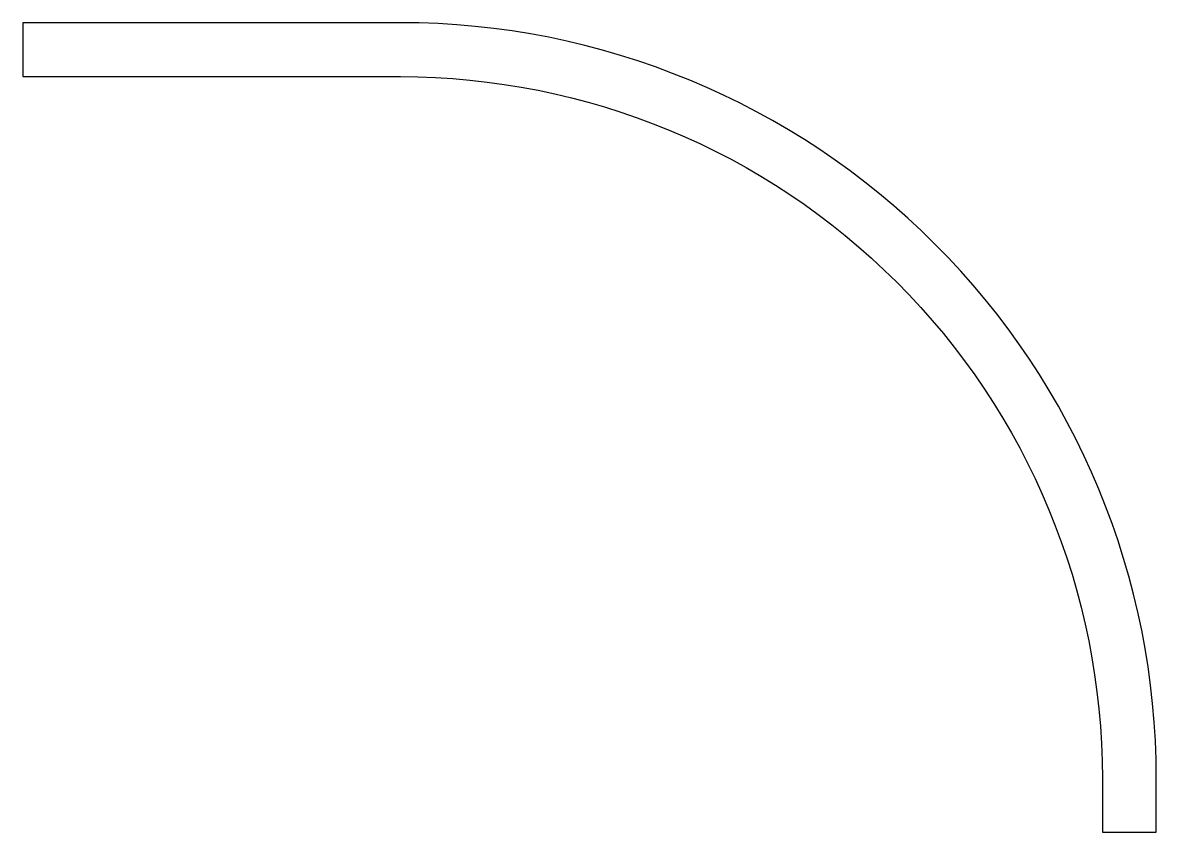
# Model space of a CAD drawing. Header units: millimetres. Extents: x 0 to 210, y -140 to 10.
import ezdxf

# ---------------------------------------------------------------- set-up
doc = ezdxf.new("R2010")
doc.units = ezdxf.units.MM
doc.layers.get('0').update_dxf_attribs({"linetype": 'CONTINUOUS'})

msp = doc.modelspace()

# ---------------------------------------------------------------- linework, layer by layer
msp.add_lwpolyline([(0, 10), (0, 0), (70, 0, -0.414214), (200, -130), (200, -140), (210, -140), (210, -130, 0.414214), (70, 10)], format="xyb", close=True)
msp.add_lwpolyline([(0, 10), (0, 0), (70, 0, -0.414214), (200, -130), (200, -140), (210, -140), (210, -130, 0.414214), (70, 10)], format="xyb", close=True)

doc.saveas('drawing.dxf')
